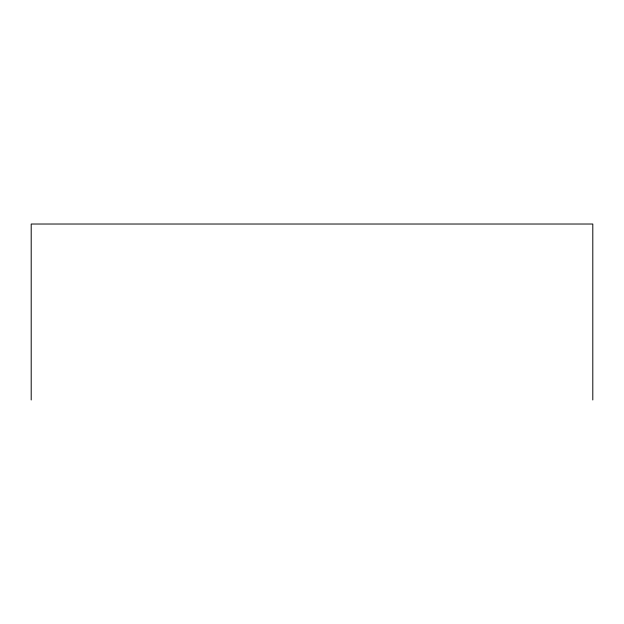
<?xml version="1.0" encoding="UTF-8"?>
<svg xmlns="http://www.w3.org/2000/svg" width="624" height="624" viewBox="0 0 624 624"><rect width="100%" height="100%" fill="white"/><g stroke="black" fill="none" stroke-linecap="round" stroke-linejoin="round"><path stroke-width="0.94" d="M592.8 399.976L592.8 224.024L31.2 224.024L31.2 399.976"/></g></svg>
